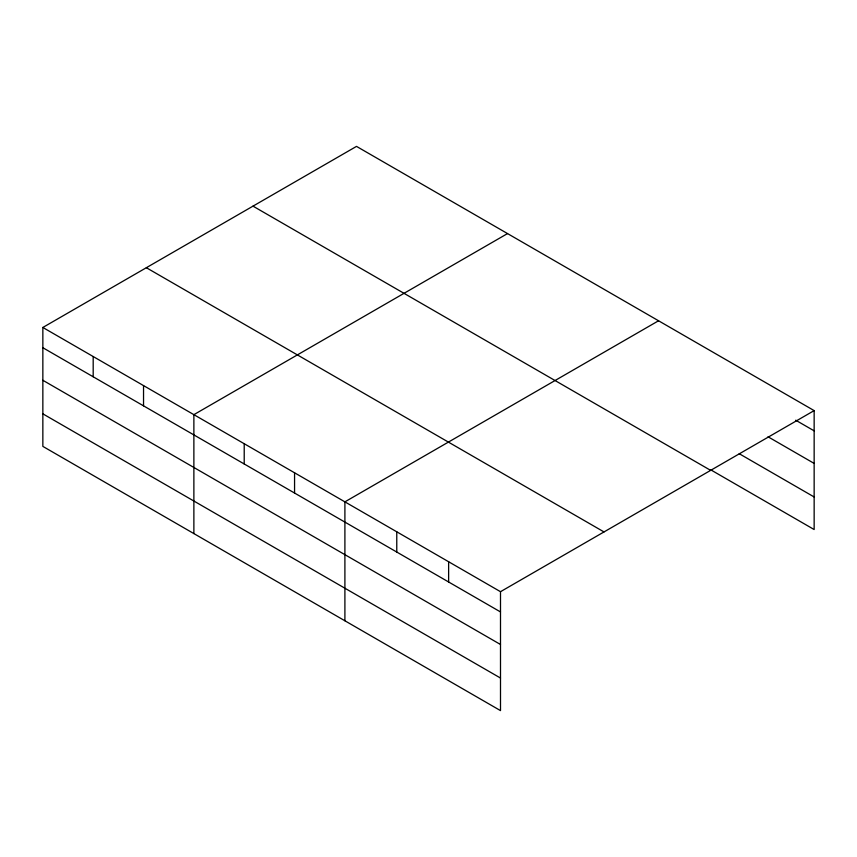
<?xml version="1.0" encoding="UTF-8"?>
<svg xmlns="http://www.w3.org/2000/svg" width="857" height="857" viewBox="0 0 857 857"><rect width="100%" height="100%" fill="white"/><g stroke="black" fill="none" stroke-linecap="round" stroke-linejoin="round"><path stroke-width="1.29" d="M500.499 644.496L500.499 591.694L42.85 327.47L42.85 446.39L500.499 710.614L500.499 644.496L42.85 380.283M710.421 469.636L814.15 529.53L814.15 410.61L356.501 146.386L42.85 327.47M507.526 233.575L193.875 414.659L193.875 533.59M658.551 320.775L344.9 501.859L344.9 620.779M500.499 591.694L814.15 410.61M795.714 420.198L814.15 430.846M768.043 436.791L814.15 463.412M739.227 453.707L814.15 496.964M252.997 206.141L710.646 470.364M146.354 267.716L604.003 531.929M42.85 347.717L500.499 611.93M42.85 413.835L500.499 678.048M448.629 561.742L448.629 581.989M396.77 531.801L396.77 552.047M294.562 472.796L294.562 493.032M244.213 443.722L244.213 463.969M143.537 385.596L143.537 405.843M93.188 356.533L93.188 376.78"/></g></svg>
